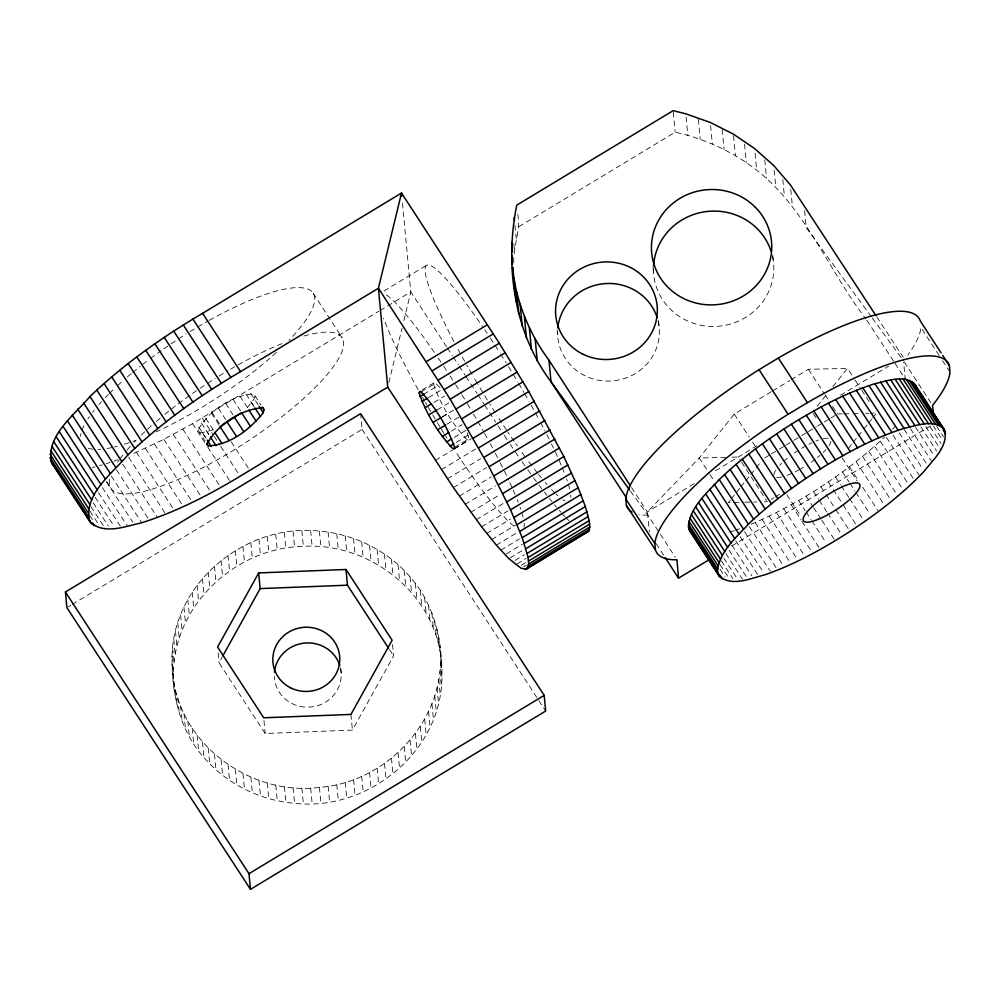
<?xml version="1.0" encoding="UTF-8"?>
<svg xmlns="http://www.w3.org/2000/svg" width="1000" height="1000" viewBox="0 0 1000 1000"><rect width="100%" height="100%" fill="white"/><g stroke="black" fill="none" stroke-linecap="round" stroke-linejoin="round"><path stroke-width="0.75" stroke-dasharray="5 3.75" d="M172.062 656.188C173.137 581.862 246.9 522.762 319.4 531.1C353.988 534.038 387.362 550.475 410.037 576.862C434.762 604.325 442.612 642.225 441.938 678.213C440.863 752.537 367.1 811.637 294.6 803.288C260.025 800.35 226.637 783.925 203.962 757.537C179.237 730.075 171.4 692.175 172.062 656.188L174.125 688.7M173.55 671.875C174.713 604.05 236.588 547.413 303.337 546.375C369.775 542.087 435.675 593.938 441.362 661.375M172.638 673.012C178.5 743.713 250.35 796.413 319.438 787.4C388.9 782.262 448.55 716.087 439.888 645.688M513.775 262.638C513.263 245.763 521.138 229.613 517.487 212.838M213.075 429.837L202.338 432.638L199.288 432.05L198.088 430.163C208.25 410.85 231.975 395.325 253.775 393.925L261.137 405.25M388.825 382.612L402.025 328.2M403.85 320.637L410.812 291.925L402.238 200.75M439.95 387.587L435.562 383.188L434.012 382.775L433.638 384.312C440.613 404.7 452.325 424.062 467.088 439.725L468.638 440.138L469.012 438.6L467.188 432.713M392.525 644.5L393.575 655.925L352.413 730.1L265.163 733.5L219.037 662.75L222.025 657.35M247.262 407.587L254.225 398.862L254.975 395.812L253.775 393.925M771.325 391.688L734.25 414.075L699.188 457.987L647.35 511.925L649.438 531.95M730.238 500.2L728.288 502.638L743.312 502.287M731.213 498.988L739.975 488.013M740.95 486.8L744.85 481.925M745.825 480.7L749.725 475.825M750.7 474.613L761.425 461.2M848.312 448.4L852.212 443.525M853.188 442.3L857.087 437.425M858.062 436.213L862.925 430.112M863.9 428.9L871.7 419.15M872.675 417.925L876.575 413.062L870.325 413.2M817.25 406.15L827 393.975M832.85 386.675L847.475 368.425L854.125 378.625M892.362 429.35L895.088 426.475M108.425 394.462L107.088 395.8A137.938 35.2 -33.1 0 0 105.162 397.788M109.35 393.537L112.15 390.763A137.938 35.2 -33.1 0 1 115.363 387.7M751.225 524.263C800.138 503.088 845.537 473.475 884.55 437.175M133.963 453.325L163.825 439.35L192.512 423.7L378.762 311.275M384.038 290.963L426.65 265.225M380.1 310.462L410.812 291.925L446.475 346.613M518.8 226.7L675.2 132.225C704.725 138.675 732.8 151.613 756.688 170.138C805.938 208.775 828.512 270.575 865.987 318.988M422.15 389.938L434.012 382.775M421.062 391.95L435.562 383.188M68.238 606.838L70.912 605.225M72.25 604.425L362.088 429.35L360.75 415.1M423.688 394.3L438.188 385.525M428.525 397.612L441.712 389.637M434.012 402.413L444.562 396.025M437.25 409.9L450.438 401.938M442.35 416.812L447.612 413.638M441.85 417.25L453.725 410.075M446.962 424.162L459.4 416.788M451.337 431.087L461.887 424.712M454.338 437.375L466.2 430.2M456.325 442.375L468.175 435.213M454.538 447.35L469.012 438.6M454.162 448.888L468.638 440.138M435.462 460.325L452.725 449.888M454.062 449.087L471.325 438.663M441.475 469.637L476 448.775M447.463 478.738L480.675 458.688M453.413 487.587L486.613 467.537M459.288 496.15L491.163 476.9M465.062 504.4L495.613 485.95M470.725 512.275L499.938 494.625M476.238 519.763L505.45 502.113M481.575 526.812L508.137 510.775M486.725 533.413L510.637 518.975M491.675 539.538L515.575 525.1M496.375 545.138L517.625 532.3M500.825 550.212L519.412 538.975M772.65 390.887L789.862 380.487M791.188 379.688L808.4 369.288L847.475 368.425M506.325 553.925L522.263 544.3M510.213 557.863L523.488 549.837M515.112 560.4L524.412 554.788M517.038 563.938L526.325 558.325M521.275 565.262L526.587 562.05M523.837 566.75L526.5 565.15M694.125 483.663L647.35 511.925L631.237 487.075M715.512 470.75L756.762 445.825M840.438 395.288L888.562 366.225M764.7 457.962L769.987 454.762M771.312 453.963L777.938 449.963M779.262 449.162L784.562 445.962M785.875 445.163L792.5 441.175M793.825 440.375L800.45 436.375M801.775 435.575L807.062 432.375M808.388 431.575L816.338 426.775M817.663 425.975L822.95 422.775M824.275 421.975L829.575 418.775M830.9 417.975L836.2 414.775M771.325 499.312L773.962 497.713M775.288 496.912L780.588 493.713M731.825 545.975L930.425 426.012M114.062 461.05L118.075 459.625M735.888 530.087L739.613 528.763M106.287 463.638L110.113 462.413M729.963 531.987L734.4 530.562M99.388 465.675L102.287 464.862M92.387 467.475L95.125 466.825M725.738 457.337L699.188 457.987L709.163 473.3M731.988 457.175L738.225 457.025L740.725 460.85M842.2 413.875L837.513 413.975L830.863 403.762M843.763 413.837L851.575 413.65M853.138 413.612L859.388 413.462M865.638 413.312L868.763 413.237M744.812 502.25L752.325 502.075M753.825 502.038L756.825 501.962M764.338 501.788L767.35 501.712M566.087 517.825L569 520.775M561.912 513.312L565.05 516.7M559.25 510.262L561.025 512.3M554.65 504.875L556.525 507.113M549.475 498.55L551.938 501.613M544.388 492.113L546.962 495.412M539.113 485.213L541.788 488.738M533.65 477.863L536.413 481.613M871.363 316.788L806.2 227.625L804.6 210.675M872.288 318.038L903.487 360.737M630.513 491.225L647.875 515.125L659.5 532.975M527.775 469.75L531.013 474.25M522.025 461.613L525.337 466.312M515.35 451.912L519.538 458.038M510.262 444.375L512.812 448.162M504.275 435.337L507.7 440.538M876.775 316.913L903.263 357.337M866.838 320.3L894.163 362.062M895.013 363.375L905.263 379.038L903.637 362.262M939.188 355.538L920.913 327.488A173.85 44.375 -33.1 0 1 907.775 355.138M942.513 360.637L949.163 370.838M904.312 362.013L930.9 402.8M936.75 426.475L943.413 436.688M933.275 425.85L942.425 439.888M930.15 426.75L940.962 443.35M925.713 426.625L940.688 449.6M920.812 426.725L936.612 450.975M915.45 427.025L933.75 455.112M910.475 428.812L931.275 460.725M904.237 429.475L927.537 465.225M899.25 432.863L922.55 468.6M893.037 435.1L918.825 474.675M854.963 379.9L860.775 388.825M861.612 390.1L869.925 402.85M886.45 437.45L913.9 479.575M880.325 441.175L907.775 483.3M874.712 446.25L903.825 490.925M868.775 451.362L897.9 496.037M808.4 369.288L824.212 393.55M825.037 394.825L830.025 402.488M862.575 456.512L890.025 498.638M856.1 461.662L883.55 503.787M849.4 466.8L858.55 480.838M862.712 487.225L877.688 510.2M813.213 413.512L816.538 418.625M842.163 457.938L857.138 480.925M842.5 471.9L849.15 482.113M849.987 483.387L854.975 491.05M855.812 492.325L869.95 514.025M835.425 476.938L840.425 484.6M841.25 485.875L848.737 497.362M849.575 498.638L863.713 520.337M828.213 481.9L832.375 488.275M833.213 489.55L842.362 503.6M843.188 504.875L856.5 525.3M820.888 486.75L825.05 493.125M825.888 494.412L835.037 508.45M835.863 509.725L848.35 528.875M813.487 491.475L818.487 499.137M819.312 500.412L826.8 511.9M827.638 513.175L840.938 533.6M806.038 496.062L812.7 506.275M813.525 507.55L821.012 519.038M821.85 520.325L835.163 540.75M798.575 500.487L805.225 510.7M806.062 511.975L811.05 519.637M811.888 520.913L826.025 542.612M734.25 414.075L749.225 437.062M752.562 442.163L755.05 446M786.838 494.775L800.987 516.487M791.125 504.725L801.112 520.05M801.938 521.325L819.412 548.125M783.725 508.762L811.175 550.887M776.413 512.587L803.863 554.712M741.562 462.137L766.513 500.438M769.2 516.175L796.65 558.3M762.138 519.513L790.413 562.913M755.238 522.587L783.525 565.988M749.375 526.65L776 567.5M710 474.575L714.15 480.95M744.587 531.712L770.375 571.287M740.05 536.475L763.337 572.225M735.788 540.925L759.087 576.675M731.85 545.062L751.812 575.7M729.075 550.15L746.538 576.95M725.825 553.625L742.463 579.15M723.775 558.05L737.087 578.475M721.3 560.85L732.95 578.725M720.075 564.6L729.225 578.65M720.113 569.288L725.1 576.95M660.325 534.25L675.288 557.2M447.312 347.912L452.413 355.725M453.263 357.025L458.35 364.837M459.2 366.138L465.15 375.25M466 376.55L477.038 393.475M477.875 394.775L483.825 403.888M484.675 405.2L495.712 422.125M313.163 293.275L342.15 337.75M362.088 429.35L545.662 711.05M250.712 393.35L259.725 407.175M246.012 394.1L254.213 406.688M251.6 402.875L254.062 406.65M239.975 396.138L249 409.988M233.025 399.338L242.05 413.175M389.375 649.5L393.575 655.925M225.637 403.45L233.837 416.037M218.312 408.225L225.688 419.55M211.812 412.05L220.25 425M231.225 441.838L249.8 470.35M211.537 413.312L218.912 424.65M205.787 418.387L213.988 430.975M202.162 417.975L213.137 434.825M213.988 436.112L219.9 445.188M220.738 446.488L240.162 476.275M201.45 423.1L208.825 434.412M207.05 431.875L208.688 434.387M198.825 427.113L206.2 438.425M202.338 432.638L206.438 438.913M198.088 430.163L205.012 440.838M192.512 423.7L206.863 445.725M207.7 447.025L230.5 482M182.875 429.188L220.863 487.488M173.287 434.412L211.287 492.713M163.825 439.35L201.812 497.65M154.5 444L192.488 502.3M145.35 448.312L182.5 505.312M136.438 452.287L173.575 509.288M128.625 457.2L164.925 512.913M122.788 464.325L157.413 517.45M116.463 469.775L149.388 520.3M111.337 476.112L141.725 522.75M106.65 481.688L110.913 488.225M106.613 482.05L132.787 522.2M102.325 487.55L127.65 526.425M98.5 492.638L121.3 527.612M95.162 497.287L113.737 525.788M93.188 502.8L108.387 526.125M90.9 506.587L103.562 526.013M90.013 511.225L99.3 525.475M89.712 515.425L93.088 520.612M656.2 543.688L663.637 555.188M498.062 425.75L501.812 431.575M551.425 443.875L553.462 448.088M790.788 189.475L792.387 206.412M782.812 179.575L784.412 196.513M774.175 170.2L775.788 187.15M764.775 159.85L766.525 178.337M772.763 254.95L773.487 262.65M755.088 153.188L756.688 170.138M744.55 144.088L746.3 162.575M733.525 135.662L735.413 155.688M722.188 129.475L724.075 149.488M710.588 125.55L712.337 144.025M698.35 119.3L700.238 139.325M686.1 116.9L687.85 135.375M673.312 112.2L675.2 132.225M658.55 320.938L659.125 327.1M653.012 267.188L653.75 274.887M557.112 329.75L557.837 337.45M514.938 225.162L516.25 239.037M513.812 243.787L514.538 251.488M440.462 654.1L441.938 669.788M438.738 637.35L440.213 653.037M440.462 662.525L441.938 678.213M437.013 629.1L438.5 644.788M439.888 670.938L441.362 686.625M434.738 620.975L436.225 636.663M438.738 679.3L440.225 694.987M431.912 613.013L433.4 628.7M437.025 687.575L438.512 703.263M428.55 605.262L430.037 620.95M434.75 695.738L436.238 711.425M424.663 597.737L426.15 613.425M431.925 703.737L433.413 719.425M420.275 590.475L421.75 606.163M428.562 711.55L430.05 727.237M415.387 583.5L416.875 599.188M424.688 719.137L426.163 734.825M410.037 576.862L411.525 592.55M420.288 726.462L421.775 742.15M404.25 570.562L405.725 586.25M415.412 733.512L416.9 749.2M398.038 564.663L399.513 580.35M410.062 740.238L411.55 755.925M391.425 559.15L392.912 574.837M404.275 746.612L405.75 762.3M384.45 554.075L385.938 569.763M398.062 752.625L399.538 768.312M377.15 549.45L378.638 565.138M391.45 758.225L392.938 773.913M369.538 545.3L371.025 560.988M384.487 763.413L385.962 779.1M361.662 541.638L363.137 557.325M377.175 768.15L378.663 783.838M353.537 538.475L355.025 554.163M369.575 772.425L371.05 788.112M345.225 535.825L346.7 551.512M361.688 776.213L363.175 791.9M336.737 533.713L338.212 549.4M350.938 714.425L352.413 730.1M353.575 779.5L355.05 795.188M328.113 532.137L329.6 547.825M345.25 782.275L346.737 797.962M319.4 531.1L320.887 546.788M336.763 784.525L338.25 800.212M310.637 530.625L312.113 546.312M328.15 786.225L329.637 801.912M301.85 530.688L303.337 546.375M319.438 787.4L320.925 803.088M293.087 531.312L294.562 547M310.675 788.012L312.15 803.7M284.375 532.475L285.85 548.162M301.887 788.088L303.363 803.775M275.75 534.188L277.238 549.875M293.113 787.6L294.6 803.288M267.262 536.438L268.75 552.125M284.4 786.575L285.887 802.262M258.95 539.212L260.425 554.9M275.788 785L277.275 800.688M250.825 542.5L252.312 558.188M267.3 782.875L268.788 798.562M242.95 546.287L244.438 561.975M258.975 780.238L260.462 795.925M235.338 550.55L236.825 566.237M250.863 777.075L252.35 792.763M228.038 555.3L229.525 570.988M242.975 773.413L244.462 789.1M221.062 560.475L222.55 576.163M235.375 769.25L236.85 784.938M214.462 566.087L215.95 581.775M228.062 764.625L229.55 780.312M208.25 572.087L209.737 587.775M221.088 759.55L222.575 775.238M202.463 578.475L203.938 594.163M214.488 754.05L215.975 769.737M197.113 585.2L198.588 600.887M208.275 748.138L209.75 763.825M192.225 592.238L193.713 607.925M202.475 741.85L203.962 757.537M187.838 599.575L189.325 615.262M197.125 735.2L198.612 750.9M183.95 607.163L185.438 622.85M192.25 728.238L193.725 743.925M180.588 614.975L182.075 630.662M187.85 720.975L189.338 736.663M177.763 622.975L179.25 638.663M183.962 713.45L185.45 729.137M175.487 631.125L176.975 646.812M180.6 705.688L182.087 721.375M173.775 639.412L175.263 655.1M177.775 697.738L179.262 713.425M172.638 647.775L174.112 663.462M175.5 689.613L176.988 705.3M173.787 681.363L175.275 697.05M172.062 664.613L173.55 680.3M340.688 668.012L341.213 673.725M263.975 720.638L265.163 733.5M218.113 652.75L219.037 662.75M209.188 320.363A137.938 35.2 -33.1 0 1 300.788 326.9L296.95 331.525A137.938 35.2 -33.1 0 1 288.975 340.238M276.388 352.438A137.938 35.2 -33.1 0 1 156.125 431.838M135.55 440.438A137.938 35.2 -33.1 0 1 132.963 441.388M129.175 442.713A137.938 35.2 -33.1 0 1 124.288 444.288M117.338 446.275A137.938 35.2 -33.1 0 1 114.588 446.962M111.925 447.562A137.938 35.2 -33.1 0 1 106.888 448.512M100.763 449.25A137.938 35.2 -33.1 0 1 97.975 449.387M92.975 449.2A137.938 35.2 -33.1 0 1 87.837 448.1M80.463 436.512A137.938 35.2 -33.1 0 1 80.975 433.5M81.975 430.213A137.938 35.2 -33.1 0 1 85.475 422.863M87.95 418.825A137.938 35.2 -33.1 0 1 89.362 416.725M92.537 412.375A137.938 35.2 -33.1 0 1 94.3 410.138M98.963 404.562A137.938 35.2 -33.1 0 1 101.525 401.688M117.575 385.625A137.938 35.2 -33.1 0 1 123.338 380.425M127.375 376.925A137.938 35.2 -33.1 0 1 131.525 373.413M132.587 372.525A137.938 35.2 -33.1 0 1 140.213 366.35M142.463 364.588A137.938 35.2 -33.1 0 1 148.175 360.188M150.5 358.438A137.938 35.2 -33.1 0 1 161.25 350.625M163.688 348.9A137.938 35.2 -33.1 0 1 169.85 344.65M171.1 343.812A137.938 35.2 -33.1 0 1 177.35 339.65M178.612 338.825A137.938 35.2 -33.1 0 1 186.213 333.975M190.037 331.6A137.938 35.2 -33.1 0 1 196.425 327.725M197.7 326.975A137.938 35.2 -33.1 0 1 207.913 321.075M303.888 336A137.938 35.2 -33.1 0 1 269.438 426.125A137.938 35.2 -33.1 0 1 109.95 477.987M117.625 462.262A137.938 35.2 -33.1 0 1 119.1 460.138M119.887 459.062A137.938 35.2 -33.1 0 1 126.125 451.163M127.125 449.988A137.938 35.2 -33.1 0 1 130.5 446.175M134.15 442.262A137.938 35.2 -33.1 0 1 136.062 440.275M141.125 435.238A137.938 35.2 -33.1 0 1 145.45 431.138M147.688 429.075A137.938 35.2 -33.1 0 1 152.325 424.9M156.35 421.4A137.938 35.2 -33.1 0 1 162.638 416.125M164.8 414.363A137.938 35.2 -33.1 0 1 169.2 410.825M171.438 409.062A137.938 35.2 -33.1 0 1 177.162 404.663M178.325 403.787A137.938 35.2 -33.1 0 1 196.363 390.825M200.075 388.288A137.938 35.2 -33.1 0 1 206.337 384.125M207.6 383.3A137.938 35.2 -33.1 0 1 215.2 378.45M219.025 376.075A137.938 35.2 -33.1 0 1 227.963 370.688M230.525 369.2A137.938 35.2 -33.1 0 1 235.625 366.275M238.162 364.837A137.938 35.2 -33.1 0 1 281.9 343.638M513.925 526.175A137.938 17.725 58.9 0 1 455.012 450.7M447.062 438.3A137.938 17.725 58.9 0 1 445.475 435.775M443.888 433.237A137.938 17.725 58.9 0 1 440.737 428.137M439.95 426.863A137.938 17.725 58.9 0 1 436.037 420.438M435.262 419.15A137.938 17.725 58.9 0 1 431.413 412.7M430.637 411.4A137.938 17.725 58.9 0 1 427.612 406.238M426.863 404.95A137.938 17.725 58.9 0 1 425.375 402.375M424.625 401.087A137.938 17.725 58.9 0 1 422.425 397.225M418.1 389.562A137.938 17.725 58.9 0 1 383.55 318.263M386.425 295.075A137.938 17.725 58.9 0 1 436.613 355.688M438.175 357.987A137.938 17.725 58.9 0 1 442.887 365.012M443.688 366.2A137.938 17.725 58.9 0 1 447.65 372.238M450.025 375.913A137.938 17.725 58.9 0 1 454.8 383.375M455.6 384.637A137.938 17.725 58.9 0 1 461.138 393.512M461.925 394.787A137.938 17.725 58.9 0 1 466.613 402.488M467.4 403.775A137.938 17.725 58.9 0 1 471.25 410.238M473.537 414.113A137.938 17.725 58.9 0 1 483.837 432.088M484.55 433.363A137.938 17.725 58.9 0 1 487.35 438.413M490.075 443.425A137.938 17.725 58.9 0 1 494.675 452.025M495.312 453.237A137.938 17.725 58.9 0 1 499.625 461.575M500.213 462.738A137.938 17.725 58.9 0 1 503.65 469.613M504.312 470.962A137.938 17.725 58.9 0 1 508.675 480.075M509.825 482.575A137.938 17.725 58.9 0 1 512.55 488.625M513.188 490.087A137.938 17.725 58.9 0 1 515.013 494.338M517.2 499.688A137.938 17.725 58.9 0 1 518.188 502.225M519.938 507.013A137.938 17.725 58.9 0 1 520.712 509.25M522.025 513.413A137.938 17.725 58.9 0 1 523.038 517.137M524.15 523.212A137.938 17.725 58.9 0 1 524 527.375M564.875 500.887A137.938 17.725 58.9 0 1 562.837 499.7M557.95 495.85A137.938 17.725 58.9 0 1 556.087 494.137M555.112 493.2A137.938 17.725 58.9 0 1 550.4 488.338M546.975 484.525A137.938 17.725 58.9 0 1 545.188 482.463M541.45 478.013A137.938 17.725 58.9 0 1 538.525 474.412M537.537 473.162A137.938 17.725 58.9 0 1 533.45 467.925M531.763 465.725A137.938 17.725 58.9 0 1 526.6 458.8M524.825 456.388A137.938 17.725 58.9 0 1 520.337 450.125M517.288 445.8A137.938 17.725 58.9 0 1 515.75 443.587M514.212 441.35A137.938 17.725 58.9 0 1 507.95 432.137M506.375 429.775A137.938 17.725 58.9 0 1 502.413 423.762M501.613 422.55A137.938 17.725 58.9 0 1 496.85 415.15M495.262 412.663A137.938 17.725 58.9 0 1 489.712 403.825M487.337 399.988A137.938 17.725 58.9 0 1 483.425 393.575M482.65 392.287A137.938 17.725 58.9 0 1 478.013 384.55M477.25 383.25A137.938 17.725 58.9 0 1 473.475 376.8M471.975 374.212A137.938 17.725 58.9 0 1 466.863 365.238M464.712 361.413A137.938 17.725 58.9 0 1 461.225 355.1M460.538 353.85A137.938 17.725 58.9 0 1 456.525 346.413M453.95 341.538A137.938 17.725 58.9 0 1 452.688 339.137L449.05 332.038A137.938 17.725 58.9 0 1 427.488 264.925A137.938 17.725 58.9 0 1 482.438 326.4M484.787 329.837A137.938 17.725 58.9 0 1 487.137 333.312M490.288 338.05A137.938 17.725 58.9 0 1 494.25 344.087M495.05 345.3A137.938 17.725 58.9 0 1 499.025 351.475M500.613 353.975A137.938 17.725 58.9 0 1 506.163 362.812M508.537 366.637A137.938 17.725 58.9 0 1 512.45 373.05M513.225 374.338A137.938 17.725 58.9 0 1 517.863 382.088M518.625 383.375A137.938 17.725 58.9 0 1 523.9 392.413M524.637 393.7A137.938 17.725 58.9 0 1 529.012 401.388M531.163 405.213A137.938 17.725 58.9 0 1 534.65 411.525M535.337 412.775A137.938 17.725 58.9 0 1 539.35 420.213M540.65 422.663A137.938 17.725 58.9 0 1 545.025 431.062M546.825 434.588A137.938 17.725 58.9 0 1 549.587 440.1M555.275 451.925A137.938 17.725 58.9 0 1 558.1 458.088M559.163 460.475A137.938 17.725 58.9 0 1 561.613 466.188M562.188 467.55A137.938 17.725 58.9 0 1 564.788 474.075M566.55 478.862A137.938 17.725 58.9 0 1 567.325 481.1M568.638 485.262A137.938 17.725 58.9 0 1 569.65 488.988M570.75 495.062A137.938 17.725 58.9 0 1 570.837 497.388M772.5 256.438A60.188 57.675 -5.4 0 1 730.462 324.038A60.188 57.675 -5.4 0 1 657.312 289.525L656.05 285.963A60.188 57.675 -5.4 0 1 653.487 267.337M658.05 320.812A50.912 48.788 -5.4 0 1 614.025 380.75A50.912 48.788 -5.4 0 1 557.6 332.137M830.85 441.55A33.5 8.525 -33.1 0 1 829.05 445.613M825.962 449.538A33.5 8.525 -33.1 0 1 823.175 452.425M819.862 455.438A33.5 8.525 -33.1 0 1 817.425 457.488M815.263 459.2A33.5 8.525 -33.1 0 1 810.65 462.587M803.312 467.35A33.5 8.525 -33.1 0 1 800.837 468.812M799.6 469.513A33.5 8.525 -33.1 0 1 782.95 476.712M781.637 477.025A33.5 8.525 -33.1 0 1 775.188 476.9M774 475.025A33.5 8.525 -33.1 0 1 776.55 469.038M779.788 465.213A33.5 8.525 -33.1 0 1 781.7 463.263M783.85 461.262A33.5 8.525 -33.1 0 1 787.45 458.2M794.225 453.1A33.5 8.525 -33.1 0 1 799.087 449.862M801.562 448.338A33.5 8.525 -33.1 0 1 806.513 445.487M808.95 444.212A33.5 8.525 -33.1 0 1 811.8 442.812M815.9 441.012A33.5 8.525 -33.1 0 1 818.438 440.05M823.238 438.663A33.5 8.525 -33.1 0 1 829.675 438.787M647.875 515.125A173.85 44.375 -33.1 0 1 638.787 514.487M340.513 668.162A33.5 32.113 -5.4 0 1 311.762 706.9A33.5 32.113 -5.4 0 1 274.262 676.35"/><path stroke-width="1.5" d="M387.725 387.15L249.8 470.35C215.725 491.4 180.075 510.688 141.725 522.75C125.625 526.287 103.413 535.3 89.862 521.613L51.863 463.312C44.775 436.562 74.837 414.688 89.95 396.538C123.787 364.2 162.275 337 202.587 313.325L401.512 193.025L499.312 343.2L528.775 391.538L563.862 456.587L578.175 487.738L585.363 506.525L589.188 520.588L589.8 527.05L588.825 531.05L526.663 569.012L521.188 568.35L508.875 558.663L496.375 545.138L481.575 526.812L453.413 487.587L387.725 387.15L378.425 288.25L401.512 193.025L401.8 196.112M89.862 521.613C82.762 494.862 112.837 472.987 127.938 454.837C161.775 422.5 200.275 395.3 240.575 371.625L378.425 288.25L450.2 399.212L489.025 466.725L510.562 509.825L522.238 537.663L528.1 557.487L528.7 563.95L526.663 569.012M941.075 352.887L920.3 321.025A173.85 44.375 -33.1 0 0 778.35 358.025L759.038 369.688A173.85 44.375 -33.1 0 0 625.775 498.925L626.388 505.387L655.462 550A173.85 44.375 -33.1 0 0 676.95 559.75L678.512 578.175L709.163 559.663M625.775 498.925L654.85 543.538L655.462 550M688.425 526.725C689.975 507.15 706.825 493.1 719.275 479.538C741.175 458.512 765.763 440.438 791.388 424.225C817.738 407.95 845.275 393.05 874.912 383.713C887.362 380.988 904.538 374.025 915.013 384.588L944.137 429.263C949.438 445.5 933.2 459.538 924.212 471.163C902.325 494.475 876.637 513.888 850.013 531.425C823.238 548.638 795.138 564.25 765 574.775C750.875 578.237 731.425 587.375 718.988 575.8L689.862 531.125L688.425 526.725L717.537 571.4L718.988 575.8M717.537 571.4C719.087 551.825 735.938 537.788 748.388 524.212C770.3 503.188 794.875 485.112 820.512 468.913C846.85 452.638 874.4 437.725 904.038 428.4C916.488 425.662 933.65 418.7 944.137 429.263M626.638 498.162L551.013 381.763C513.713 332.025 504.663 265.012 516.763 205.138L673.162 110.662L685.812 113.812L710.3 122.463L733.375 134.113L754.65 148.575L773.75 165.575L790.35 184.85L875.925 315.613M419.15 393.075L419.513 391.538L421.062 391.95C435.812 407.638 447.537 426.987 454.538 447.35L454.162 448.888L452.625 448.475C437.863 432.788 426.15 413.438 419.15 393.075L421.788 391.475M263.238 412.688L263.975 409.637L262.787 407.762C240.987 409.188 217.3 424.688 207.1 443.988L208.287 445.875C229.875 445.1 250.238 429.275 263.238 412.688L259.137 406.4M258.675 572.938L217.587 647.038L263.712 717.788L350.938 714.425L392.125 640.225L346 569.475L258.675 572.938L260.15 588.6L222.775 656.012M229.025 440.45L220.025 426.65L241.525 412.663L250.512 426.463M654.85 543.538A173.85 44.375 -33.1 0 1 788.112 414.3L807.412 402.65A173.85 44.375 -33.1 0 1 949.375 365.637L949.987 372.113A173.85 44.375 -33.1 0 1 932.562 405.35L933.337 412.95M426.213 361.688L487.312 324.787M65.425 591.987L360.613 413.675L544.188 695.362L545.662 711.05L250.475 889.338L66.9 607.65L65.425 591.987L248.988 873.675L250.475 889.338M432.212 370.788L493.3 333.888M438.225 380.1L499.312 343.2M419.988 396.463L423.938 394.075M421.975 401.463L427.238 398.288M444.225 389.588L505.325 352.688M424.975 407.75L431.562 403.775M450.2 399.212L511.287 362.312M428.787 414.875L436.675 410.112M433.15 422.375L441.037 417.612M456.112 408.913L517.212 372.013M437.762 429.725L445.65 424.963M461.95 418.675L523.038 381.775M442.3 436.425L448.875 432.45M467.675 428.438L528.775 391.538M446.475 442.025L451.737 438.837M450 446.138L453.938 443.75M473.263 438.162L534.362 401.262M478.713 447.812L539.8 410.913M483.963 457.35L545.062 420.45M489.025 466.725L550.112 429.825M493.85 475.887L554.95 438.988M498.45 484.825L559.538 447.925M502.775 493.488L563.862 456.587M506.812 501.838L567.913 464.938M510.562 509.825L571.65 472.925M513.987 517.438L575.075 480.538M517.087 524.637L578.175 487.738M519.837 531.388L580.938 494.487M522.238 537.663L583.325 500.763M524.275 543.425L585.363 506.525M525.925 548.675L587.025 511.775M527.2 553.362L588.3 516.462M528.1 557.487L589.188 520.588M528.6 561.013L589.688 524.113M528.7 563.95L589.8 527.05M528.413 566.263L589.513 529.362M525.212 569.425L588.825 531.05M248.988 873.675L544.188 695.362M586.312 532.525L587.762 532.112M260.15 588.6L347.45 585.188L388.537 648.213M689.862 531.125L691.312 532.85M51.863 463.312L53.738 465.562M629.6 489.963L551.013 381.763L548.975 360.2C528.925 333.2 515.9 301.05 512.5 267.538M942.738 355.438L949.375 365.637M913.575 382.85L945.1 431.312M911.65 381.438L940.763 426.125M943.088 429.837L945.575 433.663M909.25 380.363L938.375 425.037M906.413 379.6L935.525 424.288M903.112 379.188L932.225 423.862M899.388 379.113L928.5 423.787M895.25 379.363L924.362 424.038M890.713 379.95L919.825 424.637M885.8 380.887L914.912 425.562M880.525 382.137L909.638 426.812M874.912 383.713L904.038 428.4M869 385.613L898.112 430.3M862.8 387.825L891.912 432.5M856.338 390.325L885.45 435.012M849.65 393.125L878.763 437.8M842.75 396.2L871.862 440.875M835.688 399.538L864.8 444.212M828.475 403.125L857.588 447.8M821.162 406.938L850.275 451.625M813.763 410.975L842.875 455.662M778.35 358.025L807.412 402.65M806.312 415.225L835.425 459.9M798.838 419.637L827.962 464.325M759.038 369.688L788.112 414.3M791.388 424.225L820.512 468.913M783.988 428.963L813.112 473.638M776.663 433.812L805.788 478.488M769.45 438.775L798.575 483.45M762.387 443.812L791.5 488.488M755.487 448.913L784.6 493.587M748.787 454.038L777.9 498.725M742.312 459.2L771.438 503.875M736.1 464.35L765.225 509.025M730.175 469.462L759.287 514.15M724.562 474.538L753.675 519.212M719.275 479.538L748.388 524.212M714.338 484.438L743.462 529.113M709.788 489.225L738.913 533.913M705.638 493.888L734.75 538.562M701.9 498.387L731.012 543.075M698.587 502.725L727.7 547.4M695.725 506.863L724.837 551.538M693.312 510.788L722.438 555.462M691.375 514.487L720.487 559.163M689.912 517.95L719.025 562.625M688.925 521.15L718.037 565.825M688.425 524.075L717.55 568.75M719.862 575.112L722.35 578.95M688.9 529.075L720.425 577.537M202.587 313.325L240.575 371.625M262.337 407.125L263.975 409.637M254.875 407.9L260.6 416.7M192.925 319.05L230.912 377.35M248.9 410.1L256.262 421.4M183.287 324.988L221.275 383.288M234.75 417.75L243.738 431.562M173.7 331.1L211.7 389.4M227.413 422.525L236.412 436.325M164.225 337.388L202.225 395.688M214.713 432.35L222.075 443.638M154.887 343.8L192.887 402.1M210.312 436.9L216.05 445.688M207.25 440.163L211.35 446.45M206.65 443.363L208.287 445.875M145.738 350.312L183.738 408.612M136.812 356.912L174.8 415.213M128.138 363.562L166.137 421.863M119.775 370.225L157.762 428.525M111.725 376.887L149.725 435.188M104.062 383.512L142.05 441.812M96.788 390.075L134.775 448.375M89.95 396.538L127.938 454.837M83.562 402.887L121.562 461.188M77.675 409.087L115.662 467.388M72.3 415.125L110.288 473.425M67.45 420.95L105.45 479.25M63.175 426.55L101.163 484.85M59.462 431.912L97.45 490.2M56.35 436.987L94.338 495.288M53.825 441.775L91.825 500.075M51.938 446.262L89.925 504.55M50.663 450.4L88.65 508.7M50.012 454.188L88 512.487M50 457.612L87.987 515.913M92.525 523.088L94.213 525.688M50.613 460.662L91.725 523.85M548.975 360.2L630.388 485.763M665.288 557.737L678.512 578.175M915.013 384.588L915.987 386.637M535.163 338.988L537.2 360.562M529.362 327.775L531.413 349.338M524.362 316.212L526.4 337.788M514.2 217.463L514.5 220.55M520.15 304.363L522.188 325.925M516.763 292.262L518.8 313.825M511.637 242.463L512.513 251.7M514.212 279.975L516.25 301.537M511.637 255.012L512.513 264.262M512.812 267.337L513.538 275.038M346 569.475L347.45 585.188M513.775 277.975L514.538 289.1M557.837 327.875A50.912 48.788 -5.4 0 1 603.5 283.738A50.912 48.788 -5.4 0 1 657.188 317.738M653.55 266.087A60.188 57.675 -5.4 0 1 691.2 215.4A60.188 57.675 -5.4 0 1 754.75 226.337L757.525 228.988A60.188 57.675 -5.4 0 1 771.188 251.575M632 512.112A173.85 44.375 -33.1 0 1 626.388 505.387M274.413 672.15A33.5 32.113 -5.4 0 1 304.45 643.1A33.5 32.113 -5.4 0 1 339.787 665.462M755.487 207.425L752.712 204.775A60.188 57.675 -5.4 0 0 679.812 198.45A60.188 57.675 -5.4 0 0 654.013 264.4L655.275 267.962A60.188 57.675 -5.4 0 0 743.35 295.963A60.188 57.675 -5.4 0 0 755.487 207.425M582.45 353.938A50.912 48.788 -5.4 0 0 657.312 308.725A50.912 48.788 -5.4 0 0 579.575 269.475A50.912 48.788 -5.4 0 0 582.45 353.938M818.112 519.375A33.5 8.55 -33.1 0 0 860 485.35A33.5 8.55 -33.1 0 0 816.562 502.863A33.5 8.55 -33.1 0 0 818.112 519.375M290.525 687.775A33.5 32.1 -5.2 0 0 339.775 658.025A33.5 32.1 -5.2 0 0 288.612 632.2A33.5 32.1 -5.2 0 0 290.525 687.775"/></g></svg>
